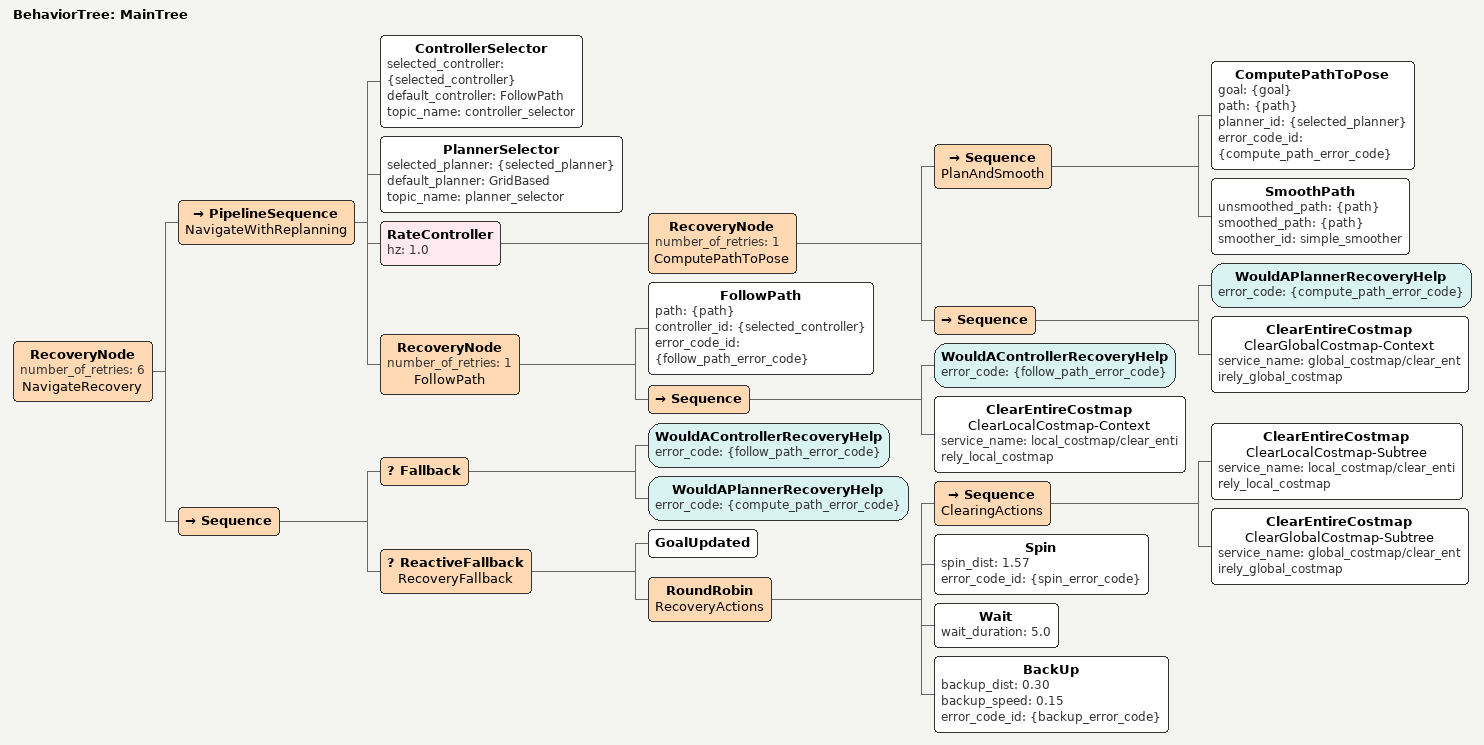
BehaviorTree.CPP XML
<root BTCPP_format="4" main_tree_to_execute="MainTree">
  <BehaviorTree ID="MainTree">
    <RecoveryNode number_of_retries="6" name="NavigateRecovery">
      <PipelineSequence name="NavigateWithReplanning">
        <ControllerSelector selected_controller="{selected_controller}" default_controller="FollowPath" topic_name="controller_selector"/>
        <PlannerSelector selected_planner="{selected_planner}" default_planner="GridBased" topic_name="planner_selector"/>
        <RateController hz="1.0">
          <!-- SmoothPath innerhalb des RateControllers: wird nur nach einem
               neuen ComputePathToPose ausgefuehrt, nicht bei jedem BT-Tick. -->
          <RecoveryNode number_of_retries="1" name="ComputePathToPose">
            <Sequence name="PlanAndSmooth">
              <ComputePathToPose goal="{goal}" path="{path}" planner_id="{selected_planner}" error_code_id="{compute_path_error_code}"/>
              <SmoothPath unsmoothed_path="{path}" smoothed_path="{path}" smoother_id="simple_smoother"/>
            </Sequence>
            <Sequence>
              <WouldAPlannerRecoveryHelp error_code="{compute_path_error_code}"/>
              <ClearEntireCostmap name="ClearGlobalCostmap-Context" service_name="global_costmap/clear_entirely_global_costmap"/>
            </Sequence>
          </RecoveryNode>
        </RateController>
        <RecoveryNode number_of_retries="1" name="FollowPath">
          <FollowPath path="{path}" controller_id="{selected_controller}" error_code_id="{follow_path_error_code}"/>
          <Sequence>
            <WouldAControllerRecoveryHelp error_code="{follow_path_error_code}"/>
            <ClearEntireCostmap name="ClearLocalCostmap-Context" service_name="local_costmap/clear_entirely_local_costmap"/>
          </Sequence>
        </RecoveryNode>
      </PipelineSequence>
      <Sequence>
        <Fallback>
          <WouldAControllerRecoveryHelp error_code="{follow_path_error_code}"/>
          <WouldAPlannerRecoveryHelp error_code="{compute_path_error_code}"/>
        </Fallback>
        <ReactiveFallback name="RecoveryFallback">
          <GoalUpdated/>
          <RoundRobin name="RecoveryActions">
            <Sequence name="ClearingActions">
              <ClearEntireCostmap name="ClearLocalCostmap-Subtree" service_name="local_costmap/clear_entirely_local_costmap"/>
              <ClearEntireCostmap name="ClearGlobalCostmap-Subtree" service_name="global_costmap/clear_entirely_global_costmap"/>
            </Sequence>
            <Spin spin_dist="1.57" error_code_id="{spin_error_code}"/>
            <Wait wait_duration="5.0"/>
            <BackUp backup_dist="0.30" backup_speed="0.15" error_code_id="{backup_error_code}"/>
          </RoundRobin>
        </ReactiveFallback>
      </Sequence>
    </RecoveryNode>
  </BehaviorTree>
</root>
